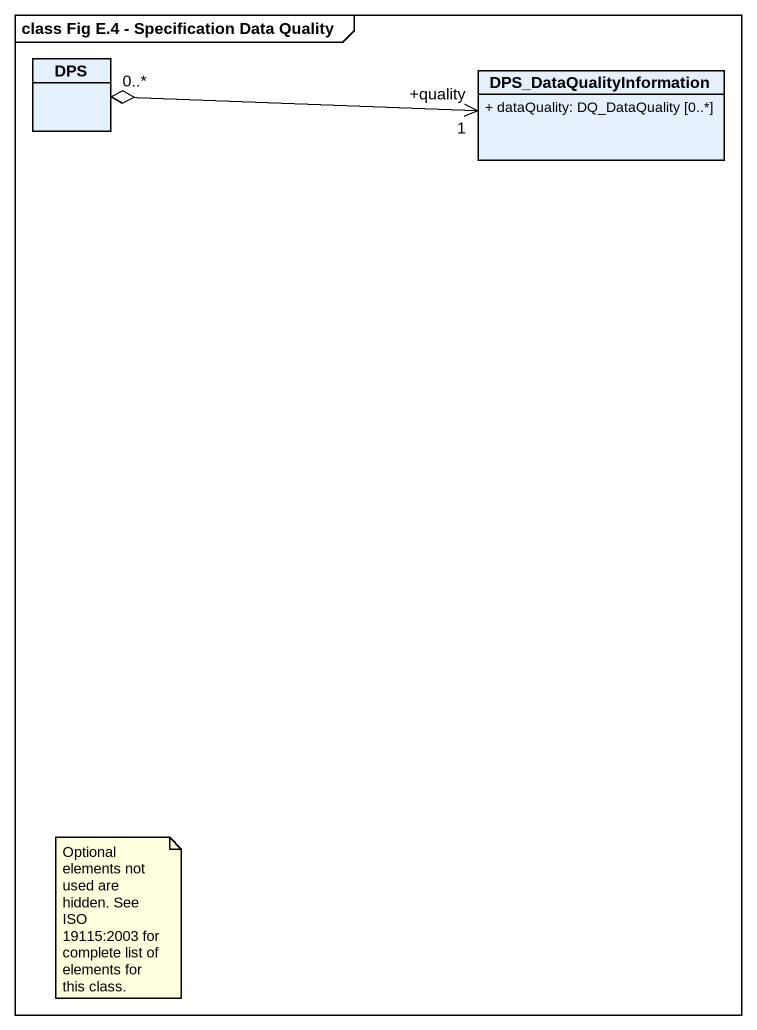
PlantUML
@startuml
mainframe class Fig E.4 - Specification Data Quality
hide circle
hide empty members
skinparam classAttributeIconSize 0
class DPS
class DPS_DataQualityInformation {
  + dataQuality: DQ_DataQuality [0..*]
}
DPS "0..*" o-right-> "+quality\n1" DPS_DataQualityInformation
note as N1
  Optional elements not used are hidden. See ISO 19115:2003 for complete list of elements for this class.
end note
@enduml
